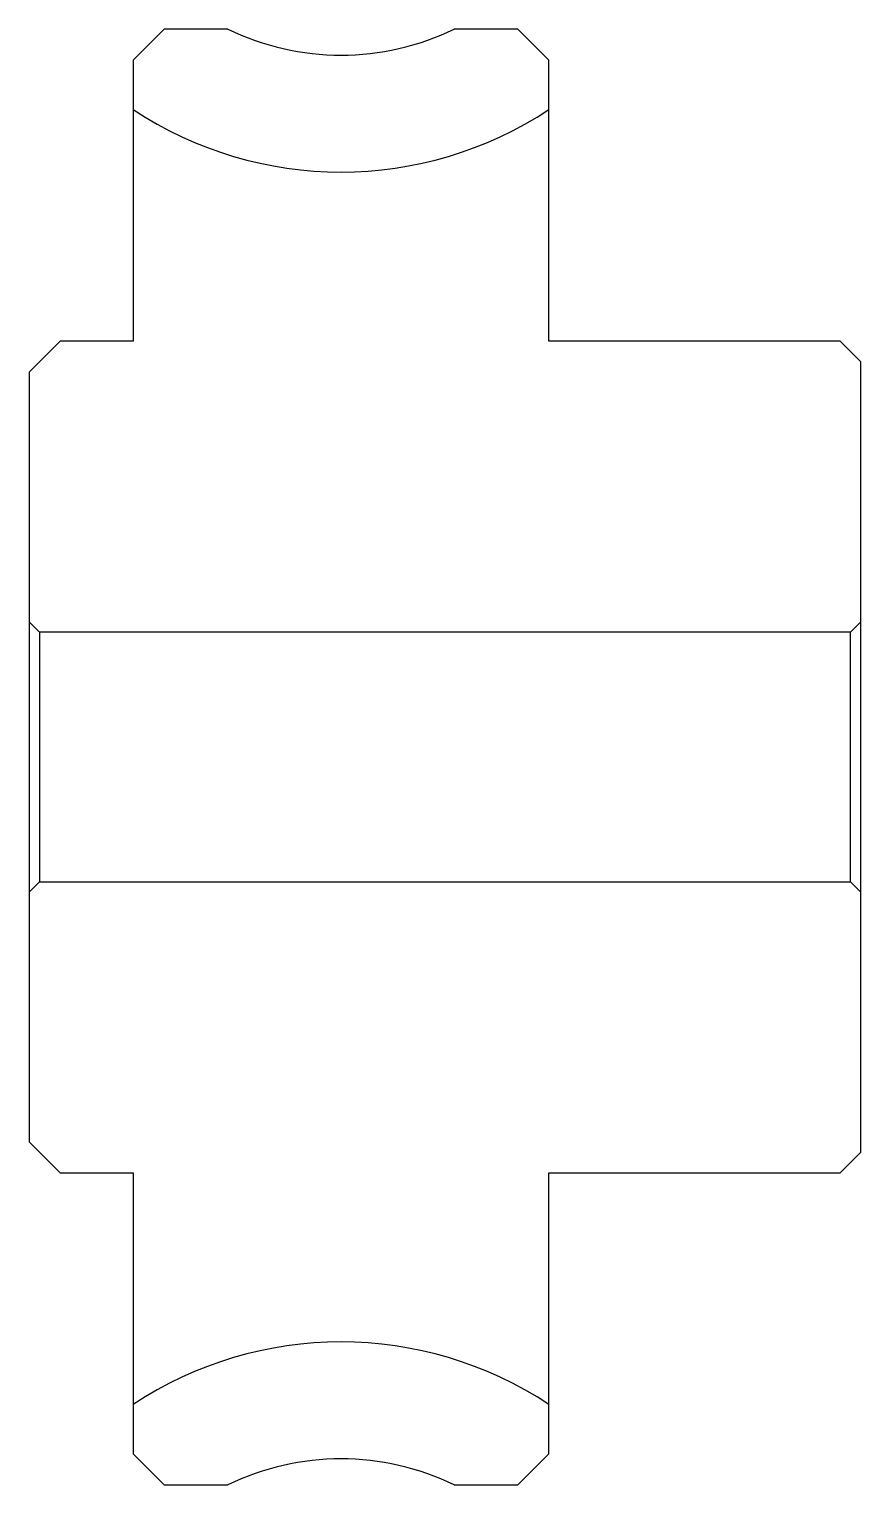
# Model space of a CAD drawing. Header units: metres. Extents: x 88.9 to 128.9, y 58.3 to 128.3.
import ezdxf

# ---------------------------------------------------------------- set-up
doc = ezdxf.new("R2010")
doc.units = ezdxf.units.M

msp = doc.modelspace()

# ---------------------------------------------------------------- linework, layer by layer
at = {"color": 4}
for p, q in [((128.888885, 99.833328), (128.388885, 99.333328)), ((88.888893, 86.833328), (89.388893, 87.333328)), ((128.888885, 86.833328), (128.388885, 87.333328))]:
    msp.add_line(p, q, dxfattribs=at)
for points in [[(98.440269, 128.333328), (95.388893, 128.333328), (93.888893, 126.833328), (93.888893, 113.333328), (90.388893, 113.333328), (88.888893, 111.833328), (88.888893, 86.833328)], [(113.888893, 113.333328), (113.888893, 126.833328), (112.388893, 128.333328), (109.337517, 128.333328)], [(113.888893, 73.333328), (127.888893, 73.333328), (128.888885, 74.333328), (128.888885, 112.333328), (127.888893, 113.333328), (113.888893, 113.333328)], [(88.888893, 99.833328), (89.388893, 99.333328), (89.388893, 87.333328), (128.388885, 87.333328), (128.388885, 99.333328), (89.388893, 99.333328)], [(88.888893, 86.833328), (88.888893, 74.833328), (90.388893, 73.333328), (93.888893, 73.333328), (93.888893, 59.833328), (95.388893, 58.333328), (98.440269, 58.333328)], [(109.337517, 58.333328), (112.388893, 58.333328), (113.888893, 59.833328), (113.888893, 73.333328)]]:
    msp.add_lwpolyline(points, dxfattribs=at)
for centre, radius, start, end in [((103.888893, 139.583328), 12.5, 244.15806731, 295.84193269), ((103.888893, 139.583328), 18.125, 236.51462344, 303.48537656), ((103.888893, 47.083328), 18.125, 56.51462344, 123.48537656), ((103.888893, 47.083328), 12.5, 64.15806731, 115.84193269)]:
    msp.add_arc(centre, radius, start, end, dxfattribs=at)

doc.saveas('drawing.dxf')
